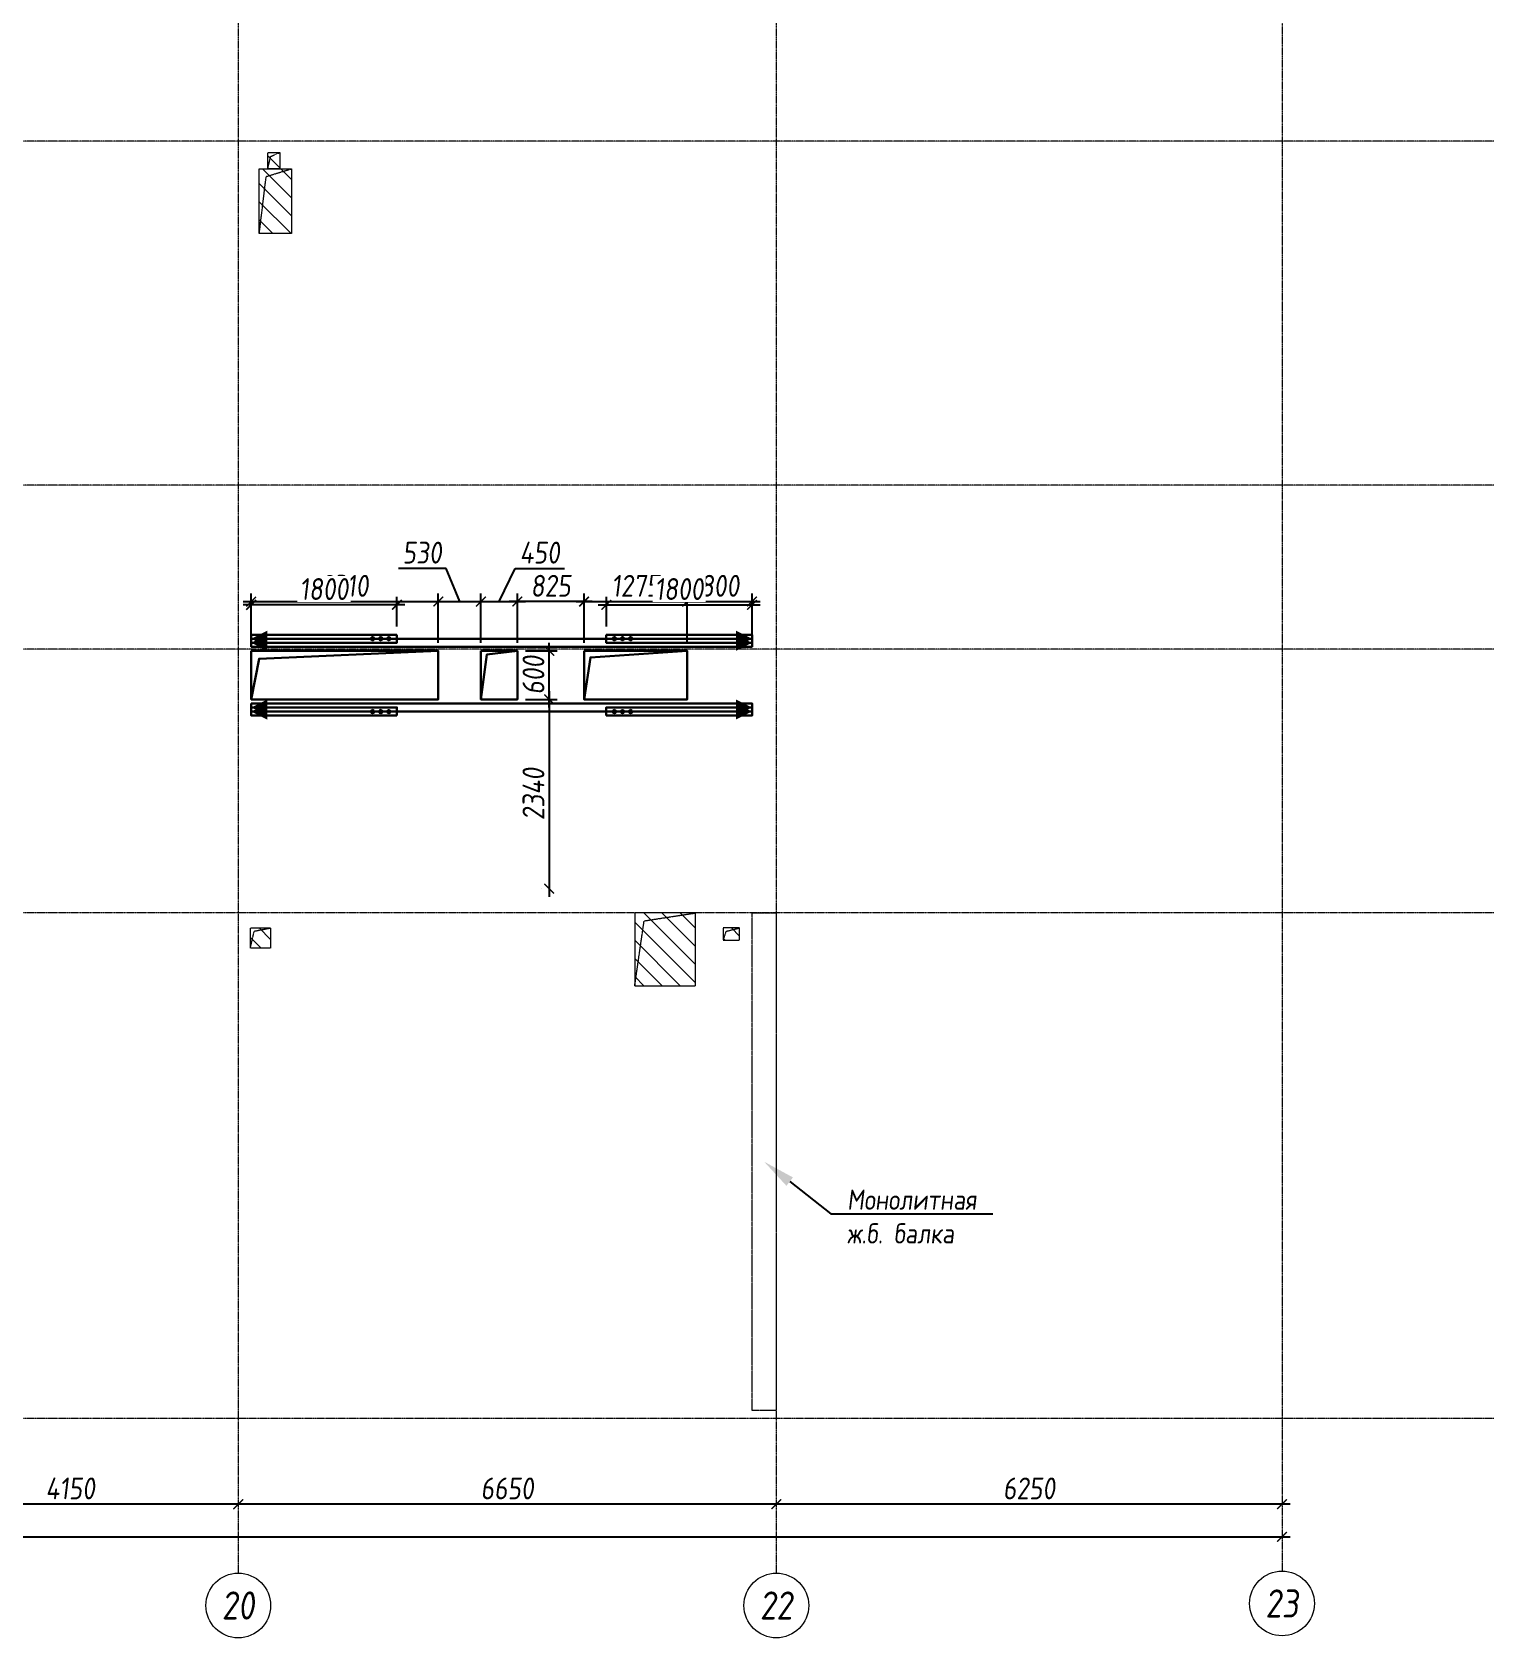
# Model space of a CAD drawing. Header units: millimetres. Extents: x -233751 to 529254, y -907864 to 285890.
# Drawn here: x 111040 to 129106, y 52494 to 72345 of the extents above; entities that cross this region are included whole.
import ezdxf
from ezdxf import colors
from ezdxf.entities.mleader import LeaderData, LeaderLine
from ezdxf.enums import TextEntityAlignment as Align
from ezdxf.math import Vec2, Vec3

# ---------------------------------------------------------------- set-up
doc = ezdxf.new("R2010")
doc.units = ezdxf.units.MM
doc.linetypes.add('ADSK_Штриховая_ш2 п1', pattern=[3, 2, -1])
doc.linetypes.add('осевая', pattern=[2, 1.25, -0.25, 0.25, -0.25])
doc.layers.get('0').update_dxf_attribs({"lineweight": 30})
doc.layers.get('Defpoints').update_dxf_attribs({"lineweight": 0})
for name, color, linetype, lineweight in [('КР_БалкиЖБ', 7, 'ADSK_Штриховая_ш2 п1', 5), ('КР_Металл', 3, 'Continuous', 30), ('КР_Новые отверстия', 5, 'Continuous', 30), ('КР_Оси', 7, 'Continuous', 5), ('КР_Размеры отверстия', 7, 'Continuous', 5), ('КР_Размеры усиление', 1, 'Continuous', 5), ('КР_Сущ отверстия', 6, 'Continuous', 15), ('КР_Тонкая', 250, 'Continuous', 0)]:
    doc.layers.add(name, color=color, linetype=linetype, lineweight=lineweight)
doc.styles.add('ISOCPEUR', font='isocpeur.ttf', dxfattribs={"width": 0.85, "oblique": 7})
doc.dimstyles.new('R_100', dxfattribs={"dimtxt": 270, "dimasz": 120, "dimexe": 100, "dimexo": 100, "dimgap": 60, "dimtad": 1, "dimdec": 0, "dimrnd": 5, "dimzin": 0, "dimdsep": 46, "dimtxsty": 'ISOCPEUR', "dimblk": 'ARCHTICK', "dimcen": 0, "dimdle": 100, "dimclrd": 256, "dimclre": 256, "dimclrt": 256, "dimadec": 0, "dimazin": 0, "dimtfac": 2, "dimtdec": 0, "dimtmove": 0, "dimatfit": 3, "dimfxl": 1, "dimtvp": 3, "dimtfill": 1, "dimtolj": 1, "dimtzin": 0, "dimarcsym": 0})

# ---------------------------------------------------------------- blocks, each defined once
blk = doc.blocks.new('*U2032')
at = {"color": 0, "linetype": 'ByBlock', "lineweight": -2, "ltscale": 10}
blk.add_line((0, 0), (-74924, 0), dxfattribs=at)
blk = doc.blocks.new('*U2033')
at = {"color": 0, "linetype": 'ByBlock', "lineweight": -2, "ltscale": 10}
blk.add_line((0, 0), (-74924, 0), dxfattribs=at)
blk = doc.blocks.new('*U2034')
at = {"color": 0, "linetype": 'ByBlock', "lineweight": -2, "ltscale": 10}
blk.add_line((0, 0), (-74924, 0), dxfattribs=at)
blk = doc.blocks.new('*U2035')
at = {"color": 0, "linetype": 'ByBlock', "lineweight": -2, "ltscale": 10}
blk.add_line((0, 0), (-74924, 0), dxfattribs=at)
blk = doc.blocks.new('*U2042')
at = {"color": 0, "linetype": 'ByBlock', "lineweight": -2, "ltscale": 10}
blk.add_line((0, 0), (-74924, 0), dxfattribs=at)
blk = doc.blocks.new('*U2053')
at = {"color": 0, "linetype": 'ByBlock', "lineweight": -2, "ltscale": 10}
blk.add_line((0, 0), (0, -34307), dxfattribs=at)
at = {"color": 0, "linetype": 'Continuous', "lineweight": -2}
blk.add_line((0, -34307), (0, -34407), dxfattribs=at)
blk.add_circle((0, -34807), 400, dxfattribs=at)
at = {"color": 0, "linetype": 'Continuous', "lineweight": -2, "style": 'ISOCPEUR', "oblique": 7, "width": 0.856383}
blk.add_text('20', height=347.4, dxfattribs=at).set_placement((0, -34807), align=Align.MIDDLE_CENTER)
blk = doc.blocks.new('*U2054')
at = {"color": 0, "linetype": 'ByBlock', "lineweight": -2, "ltscale": 10}
blk.add_line((0, 0), (0, -34307), dxfattribs=at)
at = {"color": 0, "linetype": 'Continuous', "lineweight": -2}
blk.add_line((0, -34307), (0, -34407), dxfattribs=at)
blk.add_circle((0, -34807), 400, dxfattribs=at)
at = {"color": 0, "linetype": 'Continuous', "lineweight": -2, "style": 'ISOCPEUR', "oblique": 7, "width": 0.856383}
blk.add_text('22', height=347.4, dxfattribs=at).set_placement((0, -34807), align=Align.MIDDLE_CENTER)
blk = doc.blocks.new('*U2055')
at = {"color": 0, "linetype": 'ByBlock', "lineweight": -2, "ltscale": 10}
blk.add_line((0, 0), (0, -34307), dxfattribs=at)
at = {"color": 0, "linetype": 'Continuous', "lineweight": -2}
blk.add_line((0, -34307), (0, -34407), dxfattribs=at)
blk.add_circle((0, -34807), 400, dxfattribs=at)
at = {"color": 0, "linetype": 'Continuous', "lineweight": -2, "style": 'ISOCPEUR', "oblique": 7, "width": 0.856383}
blk.add_text('23', height=347.4, dxfattribs=at).set_placement((0, -34807), align=Align.MIDDLE_CENTER)
blk = doc.blocks.new('_ArchTick')
at = {"color": 0, "linetype": 'ByBlock', "const_width": 0.15}
blk.add_lwpolyline([(-0.5, -0.5), (0.5, 0.5)], dxfattribs=at)
blk = doc.blocks.new('*D715')
at = {"layer": 'Defpoints', "color": 0, "transparency": 16777216}
for p in [(58072, 53745), (126487, 53745), (126487, 53745)]:
    blk.add_point(p, dxfattribs=at)
at = {"layer": 'КР_Оси', "lineweight": -2, "transparency": 16777216}
blk.add_line((57972, 53745), (126587, 53745), dxfattribs=at)
at = {"layer": 'КР_Оси', "lineweight": -2, "transparency": 16777216, "xscale": 120, "yscale": 120, "zscale": 120, "rotation": 180}
blk.add_blockref('_ArchTick', (58072, 53745), dxfattribs=at)
at = {"layer": 'КР_Оси', "lineweight": -2, "transparency": 16777216, "xscale": 120, "yscale": 120, "zscale": 120}
blk.add_blockref('_ArchTick', (126487, 53745), dxfattribs=at)
at = {"layer": 'КР_Оси', "transparency": 16777216, "insert": (93974, 53940), "char_height": 270, "attachment_point": 5, "style": 'ISOCPEUR', "bg_fill": 3, "box_fill_scale": 1.1, "bg_fill_color": 256, "bg_fill_true_color": 13158600, "bg_fill_transparency": 0}
blk.add_mtext('\\A1;68415', dxfattribs=at)
blk = doc.blocks.new('*D716')
at = {"layer": 'Defpoints', "color": 0, "transparency": 16777216}
for p in [(120237, 54147), (120237, 54147), (126487, 54147)]:
    blk.add_point(p, dxfattribs=at)
at = {"layer": 'КР_Оси', "lineweight": -2, "transparency": 16777216}
blk.add_line((126587, 54147), (120137, 54147), dxfattribs=at)
at = {"layer": 'КР_Оси', "lineweight": -2, "transparency": 16777216, "xscale": 120, "yscale": 120, "zscale": 120, "rotation": 180}
blk.add_blockref('_ArchTick', (120237, 54147), dxfattribs=at)
at = {"layer": 'КР_Оси', "lineweight": -2, "transparency": 16777216, "xscale": 120, "yscale": 120, "zscale": 120}
blk.add_blockref('_ArchTick', (126487, 54147), dxfattribs=at)
at = {"layer": 'КР_Оси', "transparency": 16777216, "insert": (123362, 54342), "char_height": 270, "attachment_point": 5, "style": 'ISOCPEUR', "bg_fill": 3, "box_fill_scale": 1.1, "bg_fill_color": 256, "bg_fill_true_color": 13158600, "bg_fill_transparency": 0}
blk.add_mtext('\\A1;6250', dxfattribs=at)
blk = doc.blocks.new('*D717')
at = {"layer": 'Defpoints', "color": 0, "transparency": 16777216}
for p in [(113587, 54147), (113587, 54147), (120237, 54147)]:
    blk.add_point(p, dxfattribs=at)
at = {"layer": 'КР_Оси', "lineweight": -2, "transparency": 16777216}
blk.add_line((120337, 54147), (113487, 54147), dxfattribs=at)
at = {"layer": 'КР_Оси', "lineweight": -2, "transparency": 16777216, "xscale": 120, "yscale": 120, "zscale": 120, "rotation": 180}
blk.add_blockref('_ArchTick', (113587, 54147), dxfattribs=at)
at = {"layer": 'КР_Оси', "lineweight": -2, "transparency": 16777216, "xscale": 120, "yscale": 120, "zscale": 120}
blk.add_blockref('_ArchTick', (120237, 54147), dxfattribs=at)
at = {"layer": 'КР_Оси', "transparency": 16777216, "insert": (116912, 54342), "char_height": 270, "attachment_point": 5, "style": 'ISOCPEUR', "bg_fill": 3, "box_fill_scale": 1.1, "bg_fill_color": 256, "bg_fill_true_color": 13158600, "bg_fill_transparency": 0}
blk.add_mtext('\\A1;6650', dxfattribs=at)
blk = doc.blocks.new('*D718')
at = {"layer": 'Defpoints', "color": 0, "transparency": 16777216}
for p in [(109437, 54147), (109437, 54147), (113587, 54147)]:
    blk.add_point(p, dxfattribs=at)
at = {"layer": 'КР_Оси', "lineweight": -2, "transparency": 16777216}
blk.add_line((113687, 54147), (109337, 54147), dxfattribs=at)
at = {"layer": 'КР_Оси', "lineweight": -2, "transparency": 16777216, "xscale": 120, "yscale": 120, "zscale": 120, "rotation": 180}
blk.add_blockref('_ArchTick', (109437, 54147), dxfattribs=at)
at = {"layer": 'КР_Оси', "lineweight": -2, "transparency": 16777216, "xscale": 120, "yscale": 120, "zscale": 120}
blk.add_blockref('_ArchTick', (113587, 54147), dxfattribs=at)
at = {"layer": 'КР_Оси', "transparency": 16777216, "insert": (111512, 54342), "char_height": 270, "attachment_point": 5, "style": 'ISOCPEUR', "bg_fill": 3, "box_fill_scale": 1.1, "bg_fill_color": 256, "bg_fill_true_color": 13158600, "bg_fill_transparency": 0}
blk.add_mtext('\\A1;4150', dxfattribs=at)
blk = doc.blocks.new('*D927')
at = {"layer": 'Defpoints', "color": 0, "transparency": 16777216}
for p in [(116060, 65305), (113747, 64696), (116060, 64696)]:
    blk.add_point(p, dxfattribs=at)
at = {"layer": 'КР_Размеры отверстия', "lineweight": -2, "transparency": 16777216}
for p, q in [((113747, 64796), (113747, 65405)), ((116060, 64796), (116060, 65405)), ((113647, 65305), (116160, 65305))]:
    blk.add_line(p, q, dxfattribs=at)
at = {"layer": 'КР_Размеры отверстия', "lineweight": -2, "transparency": 16777216, "xscale": 120, "yscale": 120, "zscale": 120, "rotation": 180}
blk.add_blockref('_ArchTick', (113747, 65305), dxfattribs=at)
at = {"layer": 'КР_Размеры отверстия', "lineweight": -2, "transparency": 16777216, "xscale": 120, "yscale": 120, "zscale": 120}
blk.add_blockref('_ArchTick', (116060, 65305), dxfattribs=at)
at = {"layer": 'КР_Размеры отверстия', "transparency": 16777216, "insert": (114904, 65500), "char_height": 270, "attachment_point": 5, "style": 'ISOCPEUR', "bg_fill": 3, "box_fill_scale": 1.1, "bg_fill_color": 256, "bg_fill_true_color": 13158600, "bg_fill_transparency": 0}
blk.add_mtext('\\A1;2310', dxfattribs=at)
blk = doc.blocks.new('*D928')
at = {"layer": 'Defpoints', "color": 0, "transparency": 16777216}
for p in [(116587, 65305), (116060, 64696), (116587, 64696)]:
    blk.add_point(p, dxfattribs=at)
at = {"layer": 'КР_Размеры отверстия', "lineweight": -2, "transparency": 16777216}
for p, q in [((116156, 65715), (115567, 65715)), ((116324, 65305), (116156, 65715)), ((116060, 64796), (116060, 65405)), ((116587, 64796), (116587, 65405)), ((115960, 65305), (116687, 65305))]:
    blk.add_line(p, q, dxfattribs=at)
at = {"layer": 'КР_Размеры отверстия', "lineweight": -2, "transparency": 16777216, "xscale": 120, "yscale": 120, "zscale": 120, "rotation": 180}
blk.add_blockref('_ArchTick', (116060, 65305), dxfattribs=at)
at = {"layer": 'КР_Размеры отверстия', "lineweight": -2, "transparency": 16777216, "xscale": 120, "yscale": 120, "zscale": 120}
blk.add_blockref('_ArchTick', (116587, 65305), dxfattribs=at)
at = {"layer": 'КР_Размеры отверстия', "transparency": 16777216, "insert": (115861, 65910), "char_height": 270, "attachment_point": 5, "style": 'ISOCPEUR', "bg_fill": 3, "box_fill_scale": 1.1, "bg_fill_color": 256, "bg_fill_true_color": 13158600, "bg_fill_transparency": 0}
blk.add_mtext('\\A1;530', dxfattribs=at)
blk = doc.blocks.new('*D929')
at = {"layer": 'Defpoints', "color": 0, "transparency": 16777216}
for p in [(117037, 65305), (116587, 64696), (117037, 64696)]:
    blk.add_point(p, dxfattribs=at)
at = {"layer": 'КР_Размеры отверстия', "lineweight": -2, "transparency": 16777216}
for p, q in [((116812, 65305), (117009, 65715)), ((117009, 65715), (117621, 65715)), ((116587, 64796), (116587, 65405)), ((117037, 64796), (117037, 65405)), ((116487, 65305), (117137, 65305))]:
    blk.add_line(p, q, dxfattribs=at)
at = {"layer": 'КР_Размеры отверстия', "lineweight": -2, "transparency": 16777216, "xscale": 120, "yscale": 120, "zscale": 120, "rotation": 180}
blk.add_blockref('_ArchTick', (116587, 65305), dxfattribs=at)
at = {"layer": 'КР_Размеры отверстия', "lineweight": -2, "transparency": 16777216, "xscale": 120, "yscale": 120, "zscale": 120}
blk.add_blockref('_ArchTick', (117037, 65305), dxfattribs=at)
at = {"layer": 'КР_Размеры отверстия', "transparency": 16777216, "insert": (117315, 65910), "char_height": 270, "attachment_point": 5, "style": 'ISOCPEUR', "bg_fill": 3, "box_fill_scale": 1.1, "bg_fill_color": 256, "bg_fill_true_color": 13158600, "bg_fill_transparency": 0}
blk.add_mtext('\\A1;450', dxfattribs=at)
blk = doc.blocks.new('*D930')
at = {"layer": 'Defpoints', "color": 0, "transparency": 16777216}
for p in [(117037, 65305), (117037, 64696), (117862, 64696)]:
    blk.add_point(p, dxfattribs=at)
at = {"layer": 'КР_Размеры отверстия', "lineweight": -2, "transparency": 16777216}
for p, q in [((117037, 64796), (117037, 65405)), ((117862, 64796), (117862, 65405)), ((117962, 65305), (116937, 65305))]:
    blk.add_line(p, q, dxfattribs=at)
at = {"layer": 'КР_Размеры отверстия', "lineweight": -2, "transparency": 16777216, "xscale": 120, "yscale": 120, "zscale": 120, "rotation": 180}
blk.add_blockref('_ArchTick', (117037, 65305), dxfattribs=at)
at = {"layer": 'КР_Размеры отверстия', "lineweight": -2, "transparency": 16777216, "xscale": 120, "yscale": 120, "zscale": 120}
blk.add_blockref('_ArchTick', (117862, 65305), dxfattribs=at)
at = {"layer": 'КР_Размеры отверстия', "transparency": 16777216, "insert": (117450, 65500), "char_height": 270, "attachment_point": 5, "style": 'ISOCPEUR', "bg_fill": 3, "box_fill_scale": 1.1, "bg_fill_color": 256, "bg_fill_true_color": 13158600, "bg_fill_transparency": 0}
blk.add_mtext('\\A1;825', dxfattribs=at)
blk = doc.blocks.new('*D931')
at = {"layer": 'Defpoints', "color": 0, "transparency": 16777216}
for p in [(119137, 65305), (117862, 64696), (119137, 64696)]:
    blk.add_point(p, dxfattribs=at)
at = {"layer": 'КР_Размеры отверстия', "lineweight": -2, "transparency": 16777216}
for p, q in [((117862, 64796), (117862, 65405)), ((119137, 64796), (119137, 65405)), ((117762, 65305), (119237, 65305))]:
    blk.add_line(p, q, dxfattribs=at)
at = {"layer": 'КР_Размеры отверстия', "lineweight": -2, "transparency": 16777216, "xscale": 120, "yscale": 120, "zscale": 120, "rotation": 180}
blk.add_blockref('_ArchTick', (117862, 65305), dxfattribs=at)
at = {"layer": 'КР_Размеры отверстия', "lineweight": -2, "transparency": 16777216, "xscale": 120, "yscale": 120, "zscale": 120}
blk.add_blockref('_ArchTick', (119137, 65305), dxfattribs=at)
at = {"layer": 'КР_Размеры отверстия', "transparency": 16777216, "insert": (118500, 65500), "char_height": 270, "attachment_point": 5, "style": 'ISOCPEUR', "bg_fill": 3, "box_fill_scale": 1.1, "bg_fill_color": 256, "bg_fill_true_color": 13158600, "bg_fill_transparency": 0}
blk.add_mtext('\\A1;1275', dxfattribs=at)
blk = doc.blocks.new('*D932')
at = {"layer": 'КР_Размеры отверстия', "lineweight": -2, "transparency": 16777216}
for p, q in [((117431, 63996), (117431, 64796)), ((117137, 64696), (117531, 64696)), ((117137, 64096), (117531, 64096))]:
    blk.add_line(p, q, dxfattribs=at)
at = {"layer": 'КР_Размеры отверстия', "lineweight": -2, "transparency": 16777216, "xscale": 120, "yscale": 120, "zscale": 120}
for p, rotation in [((117431, 64696), 90), ((117431, 64096), 270)]:
    blk.add_blockref('_ArchTick', p, dxfattribs=dict(at, rotation=rotation))
at = {"layer": 'КР_Размеры отверстия', "transparency": 16777216, "insert": (117236, 64396), "char_height": 270, "attachment_point": 5, "rotation": 90, "style": 'ISOCPEUR', "bg_fill": 3, "box_fill_scale": 1.1, "bg_fill_color": 256, "bg_fill_true_color": 13158600, "bg_fill_transparency": 0}
blk.add_mtext('\\A1;600', dxfattribs=at)
at = {"layer": 'Defpoints', "color": 0, "transparency": 16777216}
for p in [(117037, 64696), (117431, 64696), (117037, 64096)]:
    blk.add_point(p, dxfattribs=at)
blk = doc.blocks.new('*D987')
at = {"layer": 'Defpoints', "color": 0, "transparency": 16777216}
for p in [(119937, 65305), (119137, 64696), (119937, 64696)]:
    blk.add_point(p, dxfattribs=at)
at = {"layer": 'КР_Размеры отверстия', "lineweight": -2, "transparency": 16777216}
for p, q in [((119137, 64796), (119137, 65405)), ((119937, 64796), (119937, 65405)), ((119037, 65305), (120037, 65305))]:
    blk.add_line(p, q, dxfattribs=at)
at = {"layer": 'КР_Размеры отверстия', "lineweight": -2, "transparency": 16777216, "xscale": 120, "yscale": 120, "zscale": 120}
for p, rotation in [((119137, 65305), 180.0173440191618), ((119937, 65305), 0.01734401916179149)]:
    blk.add_blockref('_ArchTick', p, dxfattribs=dict(at, rotation=rotation))
at = {"layer": 'КР_Размеры отверстия', "transparency": 16777216, "insert": (119537, 65500), "char_height": 270, "attachment_point": 5, "rotation": 0.0173, "style": 'ISOCPEUR', "bg_fill": 3, "box_fill_scale": 1.1, "bg_fill_color": 256, "bg_fill_true_color": 13158600, "bg_fill_transparency": 0}
blk.add_mtext('\\A1;800', dxfattribs=at)
blk = doc.blocks.new('*D1085')
at = {"layer": 'Defpoints', "color": 0, "transparency": 16777216}
for p in [(117037, 64096), (117431, 61756), (117433, 61756)]:
    blk.add_point(p, dxfattribs=at)
at = {"layer": 'КР_Размеры отверстия', "lineweight": -2, "transparency": 16777216}
for p, q in [((117431, 64196), (117431, 61656)), ((117137, 64096), (117531, 64096)), ((117333, 61756), (117331, 61756))]:
    blk.add_line(p, q, dxfattribs=at)
at = {"layer": 'КР_Размеры отверстия', "lineweight": -2, "transparency": 16777216, "xscale": 120, "yscale": 120, "zscale": 120}
for p, rotation in [((117431, 64096), 90), ((117431, 61756), 270)]:
    blk.add_blockref('_ArchTick', p, dxfattribs=dict(at, rotation=rotation))
at = {"layer": 'КР_Размеры отверстия', "transparency": 16777216, "insert": (117236, 62926), "char_height": 270, "attachment_point": 5, "rotation": 90, "style": 'ISOCPEUR', "bg_fill": 3, "box_fill_scale": 1.1, "bg_fill_color": 256, "bg_fill_true_color": 13158600, "bg_fill_transparency": 0}
blk.add_mtext('\\A1;2340', dxfattribs=at)
blk = doc.blocks.new('*D1288')
at = {"layer": 'Defpoints', "color": 0, "transparency": 16777216}
for p in [(113747, 65265), (113747, 64896), (115548, 64896)]:
    blk.add_point(p, dxfattribs=at)
at = {"layer": 'КР_Размеры усиление', "color": 3, "lineweight": -2, "transparency": 16777216}
for p, q in [((113747, 64996), (113747, 65365)), ((115548, 64996), (115548, 65365)), ((115648, 65265), (113647, 65265))]:
    blk.add_line(p, q, dxfattribs=at)
at = {"layer": 'КР_Размеры усиление', "color": 3, "lineweight": -2, "transparency": 16777216, "xscale": 120, "yscale": 120, "zscale": 120, "rotation": 180}
blk.add_blockref('_ArchTick', (113747, 65265), dxfattribs=at)
at = {"layer": 'КР_Размеры усиление', "color": 3, "lineweight": -2, "transparency": 16777216, "xscale": 120, "yscale": 120, "zscale": 120}
blk.add_blockref('_ArchTick', (115548, 65265), dxfattribs=at)
at = {"layer": 'КР_Размеры усиление', "color": 3, "transparency": 16777216, "insert": (114648, 65460), "char_height": 270, "attachment_point": 5, "style": 'ISOCPEUR', "bg_fill": 3, "box_fill_scale": 1.1, "bg_fill_color": 256, "bg_fill_true_color": 13158600, "bg_fill_transparency": 0}
blk.add_mtext('\\A1;1800', dxfattribs=at)
blk = doc.blocks.new('*D1289')
at = {"layer": 'Defpoints', "color": 0, "transparency": 16777216}
for p in [(119937, 65265), (118137, 64896), (119937, 64896)]:
    blk.add_point(p, dxfattribs=at)
at = {"layer": 'КР_Размеры усиление', "color": 3, "lineweight": -2, "transparency": 16777216}
for p, q in [((118137, 64996), (118137, 65365)), ((119937, 64996), (119937, 65365)), ((118037, 65265), (120037, 65265))]:
    blk.add_line(p, q, dxfattribs=at)
at = {"layer": 'КР_Размеры усиление', "color": 3, "lineweight": -2, "transparency": 16777216, "xscale": 120, "yscale": 120, "zscale": 120, "rotation": 180}
blk.add_blockref('_ArchTick', (118137, 65265), dxfattribs=at)
at = {"layer": 'КР_Размеры усиление', "color": 3, "lineweight": -2, "transparency": 16777216, "xscale": 120, "yscale": 120, "zscale": 120}
blk.add_blockref('_ArchTick', (119937, 65265), dxfattribs=at)
at = {"layer": 'КР_Размеры усиление', "color": 3, "transparency": 16777216, "insert": (119037, 65460), "char_height": 270, "attachment_point": 5, "style": 'ISOCPEUR', "bg_fill": 3, "box_fill_scale": 1.1, "bg_fill_color": 256, "bg_fill_true_color": 13158600, "bg_fill_transparency": 0}
blk.add_mtext('\\A1;1800', dxfattribs=at)

msp = doc.modelspace()

# ---------------------------------------------------------------- hatches: boundary and pattern name
at = {"layer": 'КР_Металл', "lineweight": 5}
h = msp.add_hatch(color=6, dxfattribs=at)
h.dxf.hatch_style = 1
h.paths.add_polyline_path([(113747.5, 63995.7), (113947.5, 64095.7), (113947.5, 63895.7)])
h = msp.add_hatch(color=6, dxfattribs=at)
h.dxf.hatch_style = 1
h.paths.add_polyline_path([(113747.5, 63945.7), (113947.5, 64045.7), (113947.5, 63845.7)])
h = msp.add_hatch(color=6, dxfattribs=at)
h.dxf.hatch_style = 1
h.paths.add_polyline_path([(119937.5, 63995.7), (119737.5, 64095.7), (119737.5, 63895.7)])
h = msp.add_hatch(color=6, dxfattribs=at)
h.dxf.hatch_style = 1
h.paths.add_polyline_path([(119937.5, 63945.7), (119737.5, 64045.7), (119737.5, 63845.7)])
at = {"layer": 'КР_Сущ отверстия'}
h = msp.add_hatch(dxfattribs=at)
h.set_pattern_fill('ANSI31', scale=50, angle=90)
h.paths.add_polyline_path([(114102.5, 70855.7), (113952.5, 70855.7), (113952.5, 70655.7), (114102.5, 70655.7)])
h = msp.add_hatch(dxfattribs=at)
h.set_pattern_fill('ANSI31', scale=50, angle=90)
h.paths.add_polyline_path([(114247.5, 70655.7), (113847.5, 70655.7), (113847.5, 69855.7), (114247.5, 69855.7)])
h = msp.add_hatch(dxfattribs=at)
h.set_pattern_fill('ANSI31', scale=50, angle=90)
h.paths.add_polyline_path([(119237.5, 61455.7), (118487.5, 61455.7), (118487.5, 60555.7), (119237.5, 60555.7)])
h = msp.add_hatch(dxfattribs=at)
h.set_pattern_fill('ANSI31', scale=50, angle=90)
h.paths.add_polyline_path([(113987.5, 61270.7), (113737.5, 61270.7), (113737.5, 61020.7), (113987.5, 61020.7)])
h = msp.add_hatch(dxfattribs=at)
h.set_pattern_fill('ANSI31', scale=50, angle=90)
h.paths.add_polyline_path([(119782.5, 61270.7), (119582.5, 61270.7), (119582.5, 61120.7), (119782.5, 61120.7)])

# ---------------------------------------------------------------- linework, layer by layer
at = {"layer": 'КР_БалкиЖБ', "ltscale": 2}
msp.add_lwpolyline([(119937.5, 55305.7), (119937.5, 61455.7), (120237.5, 61455.7), (120237.5, 55305.7)], close=True, dxfattribs=at)
at = {"layer": 'КР_Металл'}
for points in [[(115548.4, 63895.7), (115548.4, 63995.7), (113747.5, 63995.7), (113747.5, 63895.7)], [(118136.5, 63895.7), (118136.5, 63995.7), (119937.5, 63995.7), (119937.5, 63895.7)]]:
    msp.add_lwpolyline(points, close=True, dxfattribs=at)
for centre in [(115248.4, 63945.7), (115348.4, 63945.7), (115448.4, 63945.7), (118236.5, 63945.7), (118336.5, 63945.7), (118436.5, 63945.7)]:
    msp.add_circle(centre, 20, dxfattribs=at)
at = {"layer": 'КР_Новые отверстия'}
for points in [[(113747.5, 64695.7), (116060, 64695.7), (116060, 64095.7), (113747.5, 64095.7)], [(116587.5, 64695.7), (117037.5, 64695.7), (117037.5, 64095.7), (116587.5, 64095.7)], [(117862.5, 64695.7), (119137.5, 64695.7), (119137.5, 64095.7), (117862.5, 64095.7)]]:
    msp.add_lwpolyline(points, close=True, dxfattribs=at)
for points in [[(113747.5, 64095.7), (113845.9, 64598.6), (116060, 64695.7)], [(116587.5, 64095.7), (116658, 64649.8), (117037.5, 64695.7)], [(117862.5, 64095.7), (117940.4, 64613.7), (119137.5, 64695.7)]]:
    msp.add_lwpolyline(points, dxfattribs=at)
at = {"layer": 'КР_Сущ отверстия', "linetype": 'ADSK_Штриховая_ш2 п1', "ltscale": 0.3}
for points in [[(113952.5, 70855.7), (114102.5, 70855.7), (114102.5, 70655.7), (113952.5, 70655.7)], [(113737.5, 61270.7), (113987.5, 61270.7), (113987.5, 61020.7), (113737.5, 61020.7)], [(119782.5, 61270.7), (119582.5, 61270.7), (119582.5, 61120.7), (119782.5, 61120.7)]]:
    msp.add_lwpolyline(points, close=True, dxfattribs=at)
for points in [[(113952.5, 70655.7), (113988.6, 70807.7), (114102.5, 70855.7)], [(113737.5, 61020.7), (113785.1, 61231.5), (113987.5, 61270.7)], [(119582.5, 61120.7), (119619.8, 61230.5), (119782.5, 61270.7)]]:
    msp.add_lwpolyline(points, dxfattribs=at)
at = {"layer": 'КР_Сущ отверстия', "linetype": 'ADSK_Штриховая_ш2 п1'}
for points in [[(113847.5, 70655.7), (114247.5, 70655.7), (114247.5, 69855.7), (113847.5, 69855.7)], [(119237.5, 61455.7), (118487.5, 61455.7), (118487.5, 60555.7), (119237.5, 60555.7)]]:
    msp.add_lwpolyline(points, close=True, dxfattribs=at)
for points in [[(113847.5, 69855.7), (113932.5, 70559.6), (114247.5, 70655.7)], [(118487.5, 60555.7), (118603.9, 61358.2), (119237.5, 61455.7)]]:
    msp.add_lwpolyline(points, dxfattribs=at)

# ---------------------------------------------------------------- block references
at = {"layer": 'КР_Оси', "linetype": 'осевая'}
for name, p in [('*U2053', (113587.5, 87701.9)), ('*U2054', (120237.5, 87701.9)), ('*U2055', (126487.5, 87726.9)), ('*U2035', (129105.9, 70995.7)), ('*U2034', (129105.9, 66745.7)), ('*U2033', (129105.9, 64715.7)), ('*U2032', (129105.9, 61455.7)), ('*U2042', (129105.9, 55205.7))]:
    msp.add_blockref(name, p, dxfattribs=at)

# ---------------------------------------------------------------- leaders
at = {"layer": 'КР_Тонкая', "lineweight": 5}
ml = msp.add_multileader_mtext('Standard', dxfattribs=at)
ml.set_content('Монолитная\\Pж.б. балка', color=256, style='ISOCPEUR')
ml.set_leader_properties()
ml.build(insert=Vec2(0, 0))
ml.multileader.update_dxf_attribs({"has_dogleg": 0, "text_left_attachment_type": 6, "text_right_attachment_type": 6, "arrow_head_size": 400, "scale": 100})
ctx = ml.context
ctx.base_point, ctx.scale, ctx.char_height, ctx.arrow_head_size, ctx.landing_gap_size, ctx.plane_origin = Vec3(120912.4, 57736.5), 100, 250, 400, 200, Vec3(120087.5, 58380.7)
ctx.left_attachment, ctx.right_attachment = 6, 6
notes = []
notes.append((ctx, [(0, (1, 1, 0), (120112.4, 57736.5), (1, 0), 800, [(0, [(120087.5, 58380.7)], 0, [])])]))
ctx.mtext.insert, ctx.mtext.flow_direction = Vec3(121112.4, 58036.5), 5
for ctx, leaders in notes:
    for number, flags, end, landing, length, lines in leaders:
        leader = LeaderData()
        leader.index, (leader.has_last_leader_line, leader.has_dogleg_vector, leader.attachment_direction) = number, flags
        leader.last_leader_point, leader.dogleg_vector, leader.dogleg_length = Vec3(end), Vec3(landing), length
        for number, points, colour, breaks in lines:
            line = LeaderLine()
            line.index, line.vertices, line.color, line.breaks = number, Vec3.list(points), colors.encode_raw_color(colour), breaks
            leader.lines.append(line)
        ctx.leaders.append(leader)

# ---------------------------------------------------------------- next in the draw order: dimensions: what is measured, and where the dimension line sits
at = {"layer": 'КР_Оси'}
dim = msp.add_linear_dim(base=(126487.5, 53745), p1=(58072.5, 53745), p2=(126487.5, 53745), dimstyle='R_100', override={"dimpost": '\\X'}, dxfattribs=at)
dim.commit()
dim.dimension.update_dxf_attribs({"geometry": '*D715', "text_midpoint": (93973.7, 53745), "dimtype": 160})
at = {"layer": 'КР_Размеры отверстия'}
dim = msp.add_linear_dim(base=(116059.9585262, 65304.6326251), p1=(113747.4585279, 64695.6824584), p2=(116059.9585262, 64695.6824584), dimstyle='R_100', override={"dimpost": '\\X'}, dxfattribs=at)
dim.commit()
dim.dimension.update_dxf_attribs({"geometry": '*D927', "text_midpoint": (114903.708527, 65499.6326251)})

# ---------------------------------------------------------------- next in the draw order: hatches: boundary and pattern name
at = {"layer": 'КР_Металл', "lineweight": 5}
h = msp.add_hatch(color=6, dxfattribs=at)
h.dxf.hatch_style = 1
h.paths.add_polyline_path([(113747.5, 64845.7), (113947.5, 64945.7), (113947.5, 64745.7)])
h = msp.add_hatch(color=6, dxfattribs=at)
h.dxf.hatch_style = 1
h.paths.add_polyline_path([(113747.5, 64795.7), (113947.5, 64895.7), (113947.5, 64695.7)])

# ---------------------------------------------------------------- next in the draw order: linework, layer by layer
at = {"layer": 'КР_Металл'}
for centre in [(115248.4, 64845.7), (115348.4, 64845.7)]:
    msp.add_circle(centre, 20, dxfattribs=at)

# ---------------------------------------------------------------- next in the draw order: dimensions: what is measured, and where the dimension line sits
at = {"layer": 'КР_Оси'}
dim = msp.add_linear_dim(base=(120237.5, 54147.1), p1=(126487.5, 54147.1), p2=(120237.5, 54147.1), dimstyle='R_100', override={"dimpost": '\\X'}, dxfattribs=at)
dim.commit()
dim.dimension.update_dxf_attribs({"geometry": '*D716', "text_midpoint": (123362.5, 54342.1)})
at = {"layer": 'КР_Размеры отверстия'}
dim = msp.add_linear_dim(base=(116587.458528, 65304.632625), p1=(116059.958526, 64695.682458), p2=(116587.458528, 64695.682467), dimstyle='R_100', override={"dimpost": '\\X', "dimtmove": 1}, dxfattribs=at)
dim.commit()
dim.dimension.update_dxf_attribs({"geometry": '*D928', "text_midpoint": (116095.960451, 65714.94824), "dimtype": 160})

# ---------------------------------------------------------------- next in the draw order: linework, layer by layer
at = {"layer": 'КР_Металл'}
msp.add_lwpolyline([(115548.4, 64895.7), (115548.4, 64795.7), (113747.5, 64795.7), (113747.5, 64895.7)], close=True, dxfattribs=at)
msp.add_circle((115448.4, 64845.7), 20, dxfattribs=at)

# ---------------------------------------------------------------- next in the draw order: dimensions: what is measured, and where the dimension line sits
at = {"layer": 'КР_Оси'}
dim = msp.add_linear_dim(base=(113587.5, 54147.1), p1=(120237.5, 54147.1), p2=(113587.5, 54147.1), dimstyle='R_100', override={"dimpost": '\\X', "dimtmove": 1}, dxfattribs=at)
dim.commit()
dim.dimension.update_dxf_attribs({"geometry": '*D717', "text_midpoint": (116912.5, 54342.1)})
at = {"layer": 'КР_Размеры отверстия'}
dim = msp.add_linear_dim(base=(117037.5, 65304.6), p1=(116587.5, 64695.7), p2=(117037.5, 64695.7), dimstyle='R_100', override={"dimpost": '\\X', "dimtmove": 1}, dxfattribs=at)
dim.commit()
dim.dimension.update_dxf_attribs({"geometry": '*D929', "text_midpoint": (117069.1, 65714.9), "dimtype": 160})

# ---------------------------------------------------------------- next in the draw order: dimensions: what is measured, and where the dimension line sits
at = {"layer": 'КР_Оси'}
dim = msp.add_linear_dim(base=(109437.5, 54147.1), p1=(113587.5, 54147.1), p2=(109437.5, 54147.1), dimstyle='R_100', override={"dimpost": '\\X', "dimtmove": 1}, dxfattribs=at)
dim.commit()
dim.dimension.update_dxf_attribs({"geometry": '*D718', "text_midpoint": (111512.5, 54342.1)})
at = {"layer": 'КР_Размеры отверстия'}
dim = msp.add_linear_dim(base=(117037.5, 65304.6), p1=(117862.5, 64695.7), p2=(117037.5, 64695.7), dimstyle='R_100', override={"dimpost": '\\X'}, dxfattribs=at)
dim.commit()
dim.dimension.update_dxf_attribs({"geometry": '*D930', "text_midpoint": (117450, 65499.6)})

# ---------------------------------------------------------------- next in the draw order: dimensions: what is measured, and where the dimension line sits
dim = msp.add_linear_dim(base=(119137.5, 65304.6), p1=(117862.5, 64695.7), p2=(119137.5, 64695.7), dimstyle='R_100', override={"dimpost": '\\X'}, dxfattribs=at)
dim.commit()
dim.dimension.update_dxf_attribs({"geometry": '*D931', "text_midpoint": (118500, 65499.6)})
dim = msp.add_linear_dim(base=(117431, 64695.7), p1=(117037.5, 64095.7), p2=(117037.5, 64695.7), angle=270, dimstyle='R_100', override={"dimpost": '\\X'}, dxfattribs=at)
dim.commit()
dim.dimension.update_dxf_attribs({"geometry": '*D932', "text_midpoint": (117236, 64395.7)})

# ---------------------------------------------------------------- next in the draw order: linework, layer by layer
at = {"layer": 'КР_Металл'}
for centre in [(118236.5, 64845.7), (118336.5, 64845.7), (118436.5, 64845.7)]:
    msp.add_circle(centre, 20, dxfattribs=at)

# ---------------------------------------------------------------- next in the draw order: dimensions: what is measured, and where the dimension line sits
at = {"layer": 'КР_Размеры отверстия'}
dim = msp.add_aligned_dim(p1=(119137.5, 64695.7), p2=(119937.5, 64695.9), distance=608.9, dimstyle='R_100', override={"dimpost": '\\X'}, dxfattribs=at)
dim.commit()
dim.dimension.update_dxf_attribs({"geometry": '*D987', "text_midpoint": (119537.2, 65499.7)})
dim = msp.add_linear_dim(base=(117431, 61755.7), p1=(117037.5, 64095.7), p2=(117433.1, 61755.7), angle=270, dimstyle='R_100', override={"dimpost": '\\X', "dimtmove": 1}, dxfattribs=at)
dim.commit()
dim.dimension.update_dxf_attribs({"geometry": '*D1085', "text_midpoint": (117236, 62925.7)})

# ---------------------------------------------------------------- next in the draw order: hatches: boundary and pattern name
at = {"layer": 'КР_Металл', "lineweight": 5}
h = msp.add_hatch(color=6, dxfattribs=at)
h.dxf.hatch_style = 1
h.paths.add_polyline_path([(119937.5, 64845.7), (119737.5, 64945.7), (119737.5, 64745.7)])
h = msp.add_hatch(color=6, dxfattribs=at)
h.dxf.hatch_style = 1
h.paths.add_polyline_path([(119937.5, 64795.7), (119737.5, 64895.7), (119737.5, 64695.7)])

# ---------------------------------------------------------------- next in the draw order: linework, layer by layer
at = {"layer": 'КР_Металл', "color": 1}
for points in [[(113747.5, 64845.7), (113747.5, 64745.7), (119937.5, 64745.7), (119937.5, 64845.7)], [(113747.5, 64045.7), (113747.5, 63945.7), (119937.5, 63945.7), (119937.5, 64045.7)]]:
    msp.add_lwpolyline(points, close=True, dxfattribs=at)
at = {"layer": 'КР_Металл'}
msp.add_lwpolyline([(118136.5, 64895.7), (118136.5, 64795.7), (119937.5, 64795.7), (119937.5, 64895.7)], close=True, dxfattribs=at)

# ---------------------------------------------------------------- next in the draw order: dimensions: what is measured, and where the dimension line sits
at = {"layer": 'КР_Размеры усиление'}
for p1, p2, distance, picture, middle in [((115548.4, 64895.7), (113747.5, 64895.7), -369.6, '*D1288', (114647.9, 65460.3)), ((118136.5, 64895.7), (119937.5, 64895.7), 369.6, '*D1289', (119037, 65460.3))]:
    dim = msp.add_aligned_dim(p1=p1, p2=p2, distance=distance, dimstyle='R_100', override={"dimpost": '\\X', "dimclrd": 3, "dimclre": 3, "dimclrt": 3}, dxfattribs=at)
    dim.commit()
    dim.dimension.update_dxf_attribs({"geometry": picture, "text_midpoint": middle})

doc.saveas('drawing.dxf')
